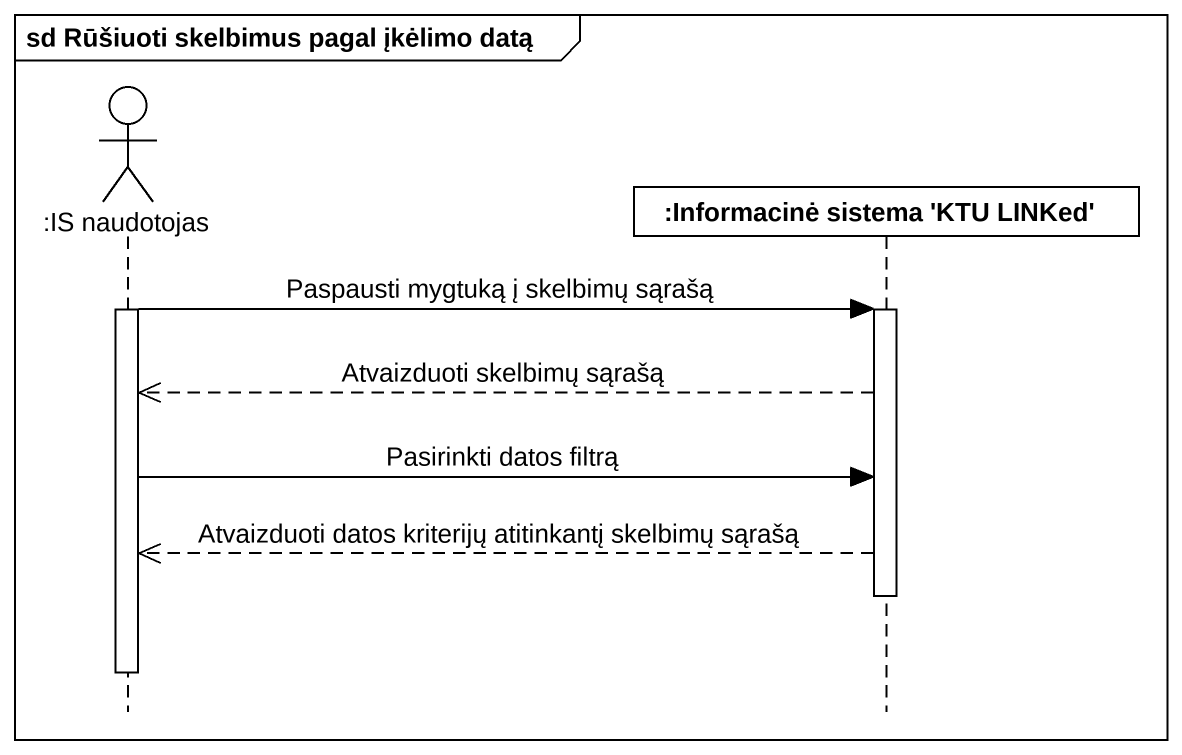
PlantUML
@startuml
mainframe sd Rūšiuoti skelbimus pagal įkėlimo datą
hide footbox
actor ":IS naudotojas" as IS_naudotojas
participant ":Informacinė sistema 'KTU LINKed'" as Informacinė_sistema_KTU

activate IS_naudotojas
IS_naudotojas -> Informacinė_sistema_KTU : Paspausti mygtuką į skelbimų sąrašą
activate Informacinė_sistema_KTU
Informacinė_sistema_KTU -->> IS_naudotojas : Atvaizduoti skelbimų sąrašą
IS_naudotojas -> Informacinė_sistema_KTU : Pasirinkti datos filtrą
Informacinė_sistema_KTU -->> IS_naudotojas : Atvaizduoti datos kriterijų atitinkantį skelbimų sąrašą
deactivate Informacinė_sistema_KTU
deactivate IS_naudotojas
@enduml
